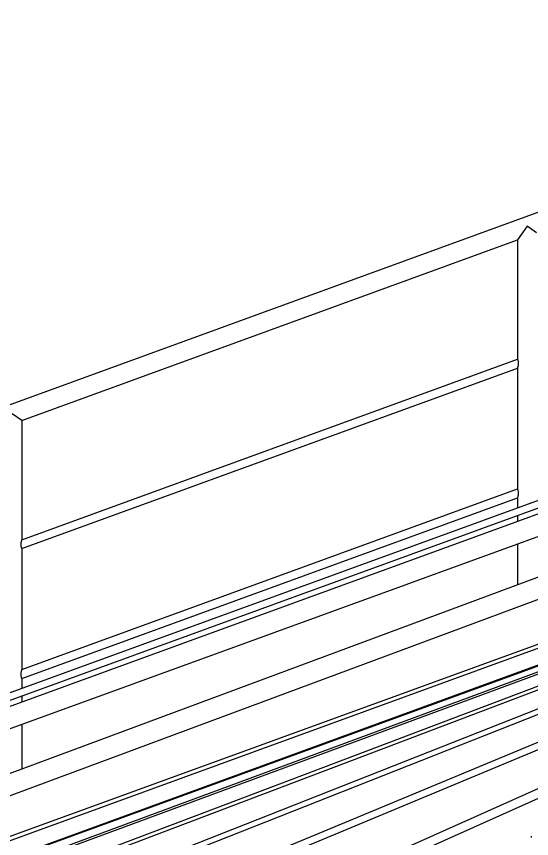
# Model space of a CAD drawing. Header units: millimetres. Extents: x 0 to 157650, y 0 to 89100.
# Drawn here: x 51241 to 52551, y 79919 to 82008 of the extents above; entities that cross this region are included whole.
import ezdxf

# ---------------------------------------------------------------- set-up
doc = ezdxf.new("R2010")
doc.units = ezdxf.units.MM
doc.header["$LTSCALE"] = 150
doc.layers.add('Visible', color=7, linetype='Continuous', lineweight=25)

msp = doc.modelspace()

# ---------------------------------------------------------------- linework, layer by layer
at = {"layer": 'Visible', "color": 9, "true_color": 0xc0c0c0}
for p, q in [((44623.8, 78619.5), (53933.8, 82008.1)), ((52539.2, 81474.8), (52515, 81440.3)), ((52563.3, 81457.9), (52539.2, 81474.8)), ((51254.5, 80981.5), (52515, 81440.3)), ((52515, 81440.3), (52515, 81137.4)), ((44926.5, 77997.5), (54013.1, 81304.7)), ((44932.7, 77980.6), (54057.5, 81301.8)), ((45028.4, 78000.6), (53847.3, 81210.3)), ((45046.9, 77949.8), (53865.7, 81159.6)), ((51254.5, 80678.5), (52515, 81137.4)), ((51254.5, 80655.9), (52515, 81114.7)), ((52515, 81114.7), (52515, 80807.4)), ((53928.2, 81088.7), (44966, 77758.7)), ((53928.2, 81032.1), (44966, 77702.2)), ((51254.5, 80981.5), (51230.3, 80998.4)), ((51254.5, 80981.5), (51254.5, 80678.5)), ((44966, 77647.1), (53922, 80906.8)), ((44966, 77636.5), (53927.2, 80898.1)), ((53933.2, 80857.6), (44966, 77588.7)), ((44966, 77588.7), (53933.2, 80857.6)), ((53933.7, 80855.8), (44966, 77586.7)), ((45077.2, 77578.1), (53935.9, 80848.6)), ((53937.9, 80843.1), (45094, 77578.1)), ((53951.5, 80821.2), (45075.3, 77459.1)), ((45247.5, 77534.8), (53945.1, 80829.2)), ((51254.5, 80348.5), (52515, 80807.4)), ((51254.5, 80325.9), (52515, 80784.7)), ((52515, 80784.7), (52515, 80759.5)), ((52515, 80740.4), (52515, 80725.5)), ((45482.8, 77458.2), (53780.1, 80727.1)), ((51254.5, 80655.9), (51254.5, 80348.5)), ((52515, 80668), (52515, 80563.6)), ((53554.4, 80623.1), (45521, 77458.2)), ((51254.5, 80325.9), (51254.5, 80300.7)), ((51254.5, 80281.5), (51254.5, 80266.6)), ((46059.2, 77458.2), (52754, 80242.4)), ((52752, 80221.5), (46107.6, 77458.2)), ((51254.5, 80209.2), (51254.5, 80095.2)), ((46767.5, 77458.2), (52773.9, 80138.9)), ((52631, 80049.3), (46825.3, 77458.2)), ((52550.5, 79922.2), (52550.5, 79925.2))]:
    msp.add_line(p, q, dxfattribs=at)
for points, knots in [([(52517.5, 81126.9), (52517.5, 81127.6), (52517.5, 81128.3), (52517.4, 81129.7), (52517.3, 81130.4), (52516.9, 81132.4), (52516.6, 81133.6), (52515.9, 81135.4), (52515.6, 81136.1), (52515.2, 81137.1), (52515, 81137.4), (52515, 81137.4)], [0, 0, 0, 0, 0.205033, 0.205033, 0.410065, 0.410065, 0.82013, 0.82013, 1.22154, 1.22154, 1.62295, 1.62295, 1.62295, 1.62295]), ([(52515, 81114.7), (52515, 81114.7), (52515.1, 81114.8), (52515.2, 81115.1), (52515.3, 81115.3), (52515.6, 81116.3), (52515.9, 81117.2), (52516.5, 81119.3), (52516.9, 81120.7), (52517.4, 81123.8), (52517.5, 81125.4), (52517.5, 81126.9)], [4.987202, 4.987202, 4.987202, 4.987202, 5.191489, 5.191489, 5.395777, 5.395777, 5.804353, 5.804353, 6.266428, 6.266428, 6.728503, 6.728503, 6.728503, 6.728503]), ([(52517.5, 80796.9), (52517.5, 80797.6), (52517.5, 80798.3), (52517.4, 80799.7), (52517.3, 80800.4), (52516.9, 80802.4), (52516.6, 80803.6), (52515.9, 80805.4), (52515.6, 80806.1), (52515.2, 80807.1), (52515, 80807.4), (52515, 80807.4)], [0, 0, 0, 0, 0.205033, 0.205033, 0.410065, 0.410065, 0.82013, 0.82013, 1.22154, 1.22154, 1.62295, 1.62295, 1.62295, 1.62295]), ([(52515, 80784.7), (52515, 80784.7), (52515.1, 80784.8), (52515.2, 80785.1), (52515.3, 80785.3), (52515.6, 80786.3), (52515.9, 80787.2), (52516.5, 80789.3), (52516.9, 80790.7), (52517.4, 80793.8), (52517.5, 80795.4), (52517.5, 80796.9)], [4.987202, 4.987202, 4.987202, 4.987202, 5.191489, 5.191489, 5.395777, 5.395777, 5.804353, 5.804353, 6.266428, 6.266428, 6.728503, 6.728503, 6.728503, 6.728503]), ([(51254.5, 80678.5), (51254.5, 80678.5), (51254.4, 80678.5), (51254.3, 80678.1), (51254.2, 80677.8), (51253.9, 80676.8), (51253.6, 80675.8), (51253, 80673.6), (51252.6, 80672.3), (51252.2, 80669.4), (51252, 80667.8), (51252, 80666.3)], [4.987669, 4.987669, 4.987669, 4.987669, 5.201273, 5.201273, 5.414878, 5.414878, 5.842087, 5.842087, 6.285762, 6.285762, 6.729437, 6.729437, 6.729437, 6.729437]), ([(51252, 80666.3), (51252, 80665.6), (51252, 80664.9), (51252.2, 80663.5), (51252.3, 80662.8), (51252.6, 80660.9), (51253, 80659.7), (51253.6, 80657.9), (51253.9, 80657.1), (51254.4, 80656.1), (51254.5, 80655.9), (51254.5, 80655.9)], [0, 0, 0, 0, 0.205033, 0.205033, 0.410065, 0.410065, 0.82013, 0.82013, 1.22154, 1.22154, 1.62295, 1.62295, 1.62295, 1.62295]), ([(51254.5, 80348.5), (51254.5, 80348.5), (51254.4, 80348.5), (51254.3, 80348.1), (51254.2, 80347.8), (51253.9, 80346.8), (51253.6, 80345.8), (51253, 80343.6), (51252.6, 80342.3), (51252.2, 80339.4), (51252, 80337.8), (51252, 80336.3)], [4.987669, 4.987669, 4.987669, 4.987669, 5.201273, 5.201273, 5.414878, 5.414878, 5.842087, 5.842087, 6.285762, 6.285762, 6.729437, 6.729437, 6.729437, 6.729437]), ([(51252, 80336.3), (51252, 80335.6), (51252, 80334.9), (51252.2, 80333.5), (51252.3, 80332.8), (51252.6, 80330.9), (51253, 80329.7), (51253.6, 80327.9), (51253.9, 80327.1), (51254.4, 80326.1), (51254.5, 80325.9), (51254.5, 80325.9)], [0, 0, 0, 0, 0.205033, 0.205033, 0.410065, 0.410065, 0.82013, 0.82013, 1.22154, 1.22154, 1.62295, 1.62295, 1.62295, 1.62295])]:
    msp.add_open_spline(points, degree=3, knots=knots, dxfattribs=at)

doc.saveas('drawing.dxf')
